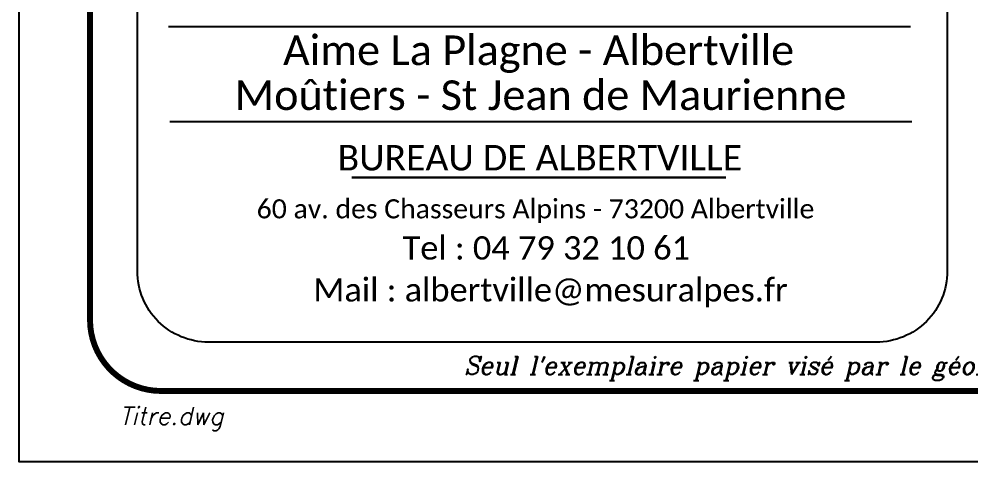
# Model space of a CAD drawing. Header units: millimetres. Extents: x -1573 to 210, y -360 to 557.
# Drawn here: x 0 to 80.5, y 0 to 37.4 of the extents above; entities that cross this region are included whole.
import ezdxf
from ezdxf.enums import TextEntityAlignment as Align

# ---------------------------------------------------------------- set-up
doc = ezdxf.new("R2010")
doc.units = ezdxf.units.MM
doc.header["$LTSCALE"] = 2
doc.layers.add('CARTOUCHE', color=7, linetype='Continuous')
doc.styles.add('9', font='romans', dxfattribs={"oblique": 13.5, "height": 0.28})
doc.styles.add('Legend', font='calibri.ttf')
doc.styles.add('ROMANS', font='ROMANC.shx', dxfattribs={"height": 0.36})

msp = doc.modelspace()

# ---------------------------------------------------------------- linework, layer by layer
at = {"layer": 'CARTOUCHE'}
msp.add_lwpolyline([(0, 297), (210, 297), (210, 0), (0, 0), (0, 297)], dxfattribs=at)
at = {"layer": 'CARTOUCHE', "const_width": 0.5}
msp.add_lwpolyline([(12, 291), (198, 291, -0.414214), (204, 285), (204, 12, -0.414214), (198, 6), (12, 6, -0.414214), (6, 12), (6, 285, -0.414214)], format="xyb", close=True, dxfattribs=at)
at = {"layer": 'CARTOUCHE'}
msp.add_lwpolyline([(78.451, 23.85), (78.451, 16.129, -0.414214), (72.451, 10.129), (72.451, 10.129), (16, 10.129, -0.414214), (10, 16.129), (10, 19.989), (10, 76.644), (10, 76.644, -0.414214), (16, 82.644), (72.451, 82.644), (72.451, 82.644, -0.414214), (78.451, 76.644), (78.451, 76.644), (78.451, 21.838), (78.451, 21.838)], format="xyb", dxfattribs=at)
at = {"layer": 'CARTOUCHE', "color": 142}
for points in [[(12.637, 36.801), (75.353, 36.801)], [(12.737, 28.786), (75.452, 28.786)]]:
    msp.add_lwpolyline(points, dxfattribs=at)
at = {"layer": 'CARTOUCHE', "color": 144, "lineweight": 30, "flags": 128}
msp.add_lwpolyline([(28.129, 24.032), (59.737, 24.032)], dxfattribs=at)
at = {"layer": 'CARTOUCHE', "flags": 128}
msp.add_lwpolyline([(198, 6), (12, 6)], dxfattribs=at)

# ---------------------------------------------------------------- texts
at = {"layer": 'CARTOUCHE', "lineweight": 30, "style": 'Legend'}
for s, p in [('Aime La Plagne - Albertville', (65.503, 33.547)), ('Moûtiers - St Jean de Maurienne', (69.926, 29.749))]:
    msp.add_text(s, height=2.5, rotation=0, dxfattribs=at).set_placement(p, align=Align.RIGHT)
at = {"layer": 'CARTOUCHE', "color": 144, "lineweight": 30, "style": 'Legend'}
msp.add_text('BUREAU DE ALBERTVILLE', height=2.1504, rotation=0, dxfattribs=at).set_placement((44.018, 24.64), align=Align.CENTER)
at = {"layer": 'CARTOUCHE', "color": 0, "lineweight": 15, "style": 'Legend'}
msp.add_text('60 av. des Chasseurs Alpins - 73200 Albertville', height=1.6128, rotation=0, dxfattribs=at).set_placement((43.648, 20.589), align=Align.CENTER)
for s, p in [('Tel : 04 79 32 10 61', (56.706, 17.106)), ('Mail : albertville@mesuralpes.fr', (64.964, 13.563))]:
    msp.add_text(s, height=1.9712, rotation=0, dxfattribs=at).set_placement(p, align=Align.RIGHT)
at = {"layer": 'CARTOUCHE', "style": 'ROMANS', "oblique": 13.5, "width": 0.95}
msp.add_text("Seul l'exemplaire papier visé par le géomètre garantit l'intégrité de tous les éléments portés sur son plan", height=1.52, rotation=360, dxfattribs=at).set_placement((37.634, 7.405))
at = {"layer": 'CARTOUCHE', "insert": (8.479, 4.644), "char_height": 1.5, "attachment_point": 1, "style": '9'}
msp.add_mtext('Titre.dwg', dxfattribs=at)

doc.saveas('drawing.dxf')
